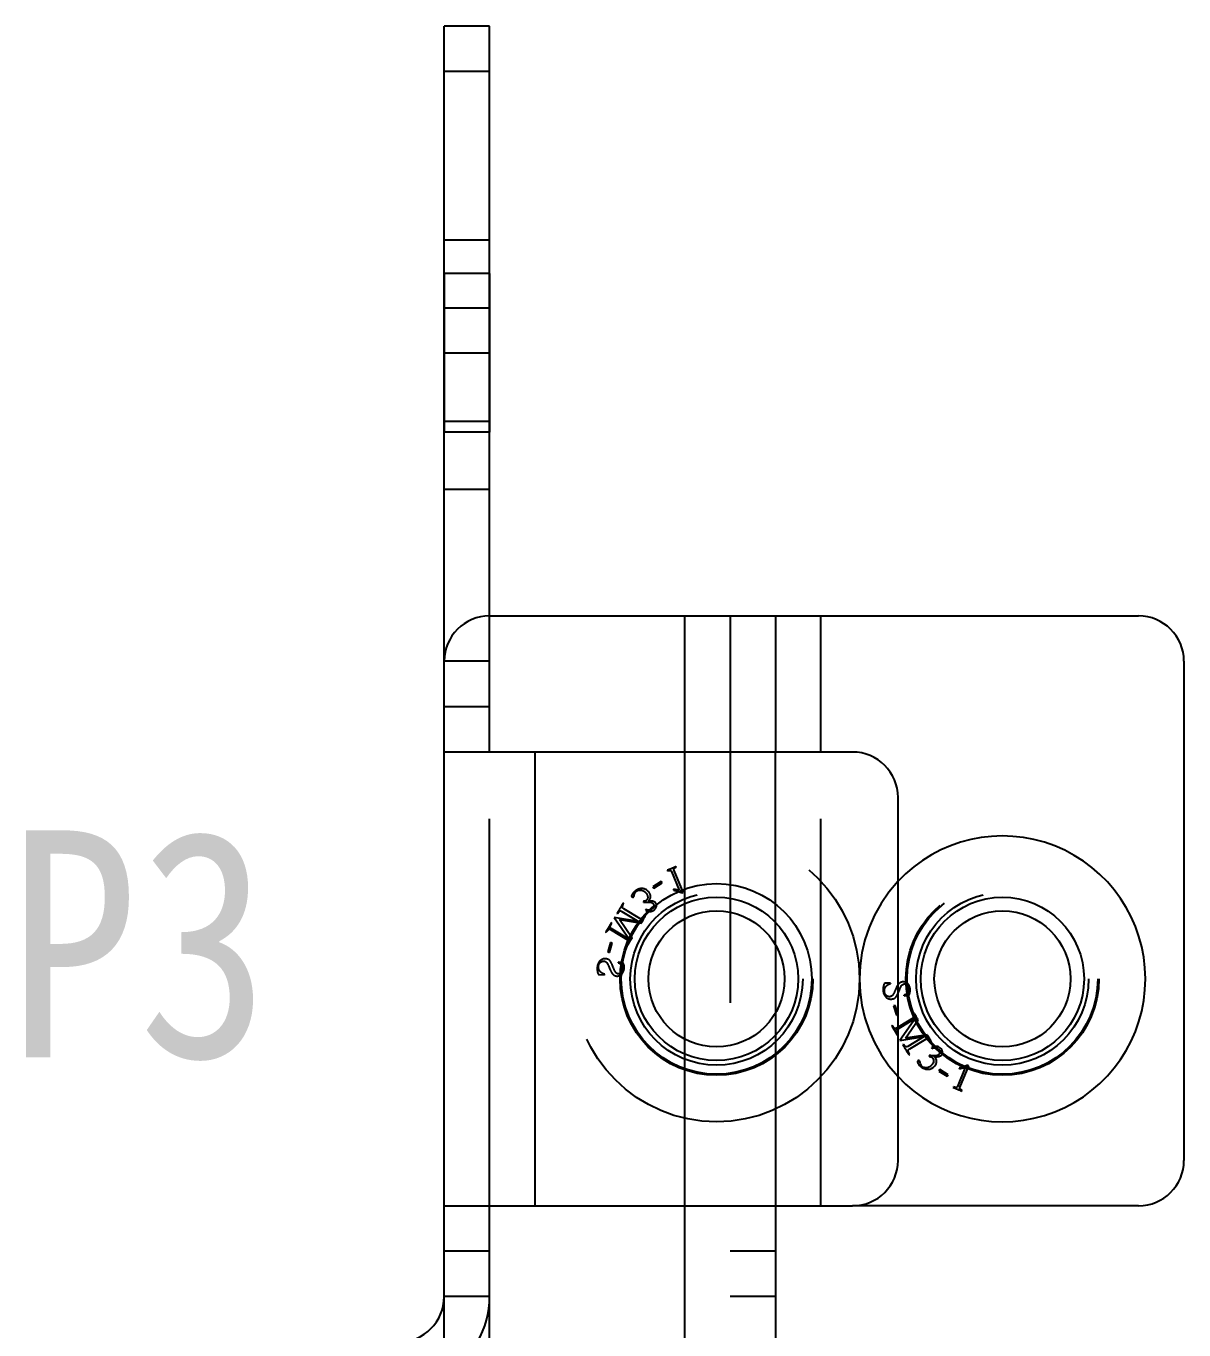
# Model space of a CAD drawing. Header units: millimetres. Extents: x 0 to 8948, y -1340 to 1100.
# Drawn here: x 1942.43 to 1967.94, y 681.21 to 709.95 of the extents above; entities that cross this region are included whole.
import ezdxf

# ---------------------------------------------------------------- set-up
doc = ezdxf.new("R2010")
doc.units = ezdxf.units.MM
doc.header["$LTSCALE"] = 85.25
doc.linetypes.add('HIDDEN', pattern=[0.2, 0.1, -0.1])
doc.layers.get('0').update_dxf_attribs({"linetype": 'CONTINUOUS'})
doc.layers.add('02___PRT_ALL_AXES', color=7, linetype='CONTINUOUS')
doc.layers.add('DEFAULT_2', color=8, linetype='HIDDEN')
doc.styles.get("Standard").update_dxf_attribs({"font": 'txt', "width": 0.85})

msp = doc.modelspace()

# ---------------------------------------------------------------- linework, layer by layer
at = {"color": 3, "linetype": 'Continuous'}
for p, q in [((1951.645, 454.448), (1951.645, 709.948)), ((1960.645, 693.948), (1951.645, 693.948)), ((1953.645, 693.948), (1953.645, 683.948)), ((1961.645, 684.948), (1961.645, 692.948)), ((1951.645, 683.948), (1960.645, 683.948))]:
    msp.add_line(p, q, dxfattribs=at)
at = {"color": 7, "linetype": 'Continuous'}
for p, q in [((1952.645, 709.948), (1951.645, 709.948)), ((1952.645, 693.948), (1952.645, 709.948)), ((1952.645, 708.948), (1951.645, 708.948)), ((1952.645, 696.948), (1966.945, 696.948)), ((1956.945, 693.948), (1956.945, 696.948)), ((1958.945, 696.948), (1958.945, 693.948)), ((1959.945, 693.948), (1959.945, 696.948)), ((1952.645, 695.948), (1951.645, 695.948)), ((1967.945, 695.948), (1967.945, 684.948)), ((1952.645, 694.948), (1951.645, 694.948)), ((1956.945, 687.627), (1956.945, 690.269)), ((1958.945, 689.691), (1958.945, 688.205)), ((1961.781, 688.578), (1961.779, 688.59)), ((1961.78, 688.578), (1961.884, 688.585)), ((1962.023, 688.109), (1961.645, 687.881)), ((1961.645, 687.851), (1962.028, 688.081)), ((1962.028, 688.081), (1961.688, 687.594)), ((1961.808, 687.641), (1962.09, 688.047)), ((1962.002, 688.193), (1961.989, 688.186)), ((1961.989, 688.186), (1962.023, 688.109)), ((1961.688, 687.594), (1962.224, 687.68)), ((1962.289, 687.716), (1961.808, 687.641)), ((1962.224, 687.68), (1961.86, 687.46)), ((1961.764, 687.503), (1961.752, 687.496)), ((1961.802, 687.462), (1961.764, 687.503)), ((1961.902, 687.404), (1962.255, 687.617)), ((1962.325, 687.605), (1962.365, 687.563)), ((1962.365, 687.563), (1962.377, 687.57)), ((1962.38, 687.435), (1962.387, 687.417)), ((1961.899, 687.281), (1961.872, 687.355)), ((1961.886, 687.273), (1961.899, 687.281)), ((1962.098, 687.149), (1962.081, 687.142)), ((1962.333, 687.259), (1962.329, 687.239)), ((1962.564, 686.948), (1962.543, 686.915)), ((1962.543, 686.915), (1962.726, 686.801)), ((1962.747, 686.834), (1962.564, 686.948)), ((1962.726, 686.801), (1962.747, 686.834)), ((1963.126, 686.992), (1962.953, 686.577)), ((1962.994, 686.99), (1962.999, 686.969)), ((1962.999, 686.969), (1963.126, 686.992)), ((1963.009, 686.554), (1963.209, 687.036)), ((1963.209, 687.036), (1963.181, 687.048)), ((1962.864, 686.567), (1962.858, 686.554)), ((1962.91, 686.557), (1962.864, 686.567)), ((1963.06, 686.486), (1963.024, 686.509)), ((1963.054, 686.472), (1963.06, 686.486)), ((1952.645, 589.948), (1952.645, 683.948)), ((1956.945, 671.948), (1956.945, 683.948)), ((1958.945, 683.948), (1958.945, 671.948)), ((1966.945, 683.948), (1960.645, 683.948)), ((1952.645, 682.948), (1951.645, 682.948)), ((1952.645, 681.948), (1951.645, 681.948))]:
    msp.add_line(p, q, dxfattribs=at)
for centre, radius in [((1957.645, 688.948), 1.8), ((1963.945, 688.948), 1.8), ((1957.645, 688.948), 1.5), ((1963.945, 688.948), 1.5)]:
    msp.add_circle(centre, radius, dxfattribs=at)
for centre, radius, start, end in [((1966.945, 695.948), 1, 0, 90), ((1963.945, 688.948), 3.15, 222.9582, 137.0427), ((1963.563, 688.381), 1.438, 207.5366, 211.0898), ((1966.945, 684.948), 1, 270, 0)]:
    msp.add_arc(centre, radius, start, end, dxfattribs=at)
at = {"color": 3, "linetype": 'Continuous'}
for centre, start, end in [((1960.645, 692.948), 0, 90), ((1960.645, 684.948), 270, 0), ((1950.645, 681.948), 270, 0)]:
    msp.add_arc(centre, 1, start, end, dxfattribs=at)
at = {"color": 7, "linetype": 'Continuous'}
for points in [[(1961.743, 688.884), (1961.709, 688.88), (1961.679, 688.865), (1961.655, 688.837)], [(1961.668, 688.686), (1961.691, 688.746), (1961.71, 688.785), (1961.725, 688.805)], [(1961.725, 688.805), (1961.74, 688.825), (1961.758, 688.835), (1961.778, 688.837)], [(1961.854, 688.845), (1961.823, 688.876), (1961.786, 688.888), (1961.743, 688.884)], [(1961.778, 688.837), (1961.803, 688.84), (1961.826, 688.831), (1961.847, 688.811)], [(1961.847, 688.811), (1961.867, 688.792), (1961.88, 688.765), (1961.884, 688.732)], [(1961.91, 688.721), (1961.904, 688.774), (1961.885, 688.816), (1961.854, 688.845)], [(1961.645, 688.631), (1961.653, 688.648), (1961.66, 688.666), (1961.668, 688.686)], [(1961.884, 688.732), (1961.891, 688.664), (1961.856, 688.616), (1961.78, 688.59)], [(1961.884, 688.585), (1961.907, 688.622), (1961.915, 688.668), (1961.91, 688.721)], [(1962.044, 688.117), (1962.019, 688.158), (1962.005, 688.184), (1962.002, 688.193)], [(1962.09, 688.047), (1962.08, 688.059), (1962.065, 688.083), (1962.044, 688.117)], [(1961.752, 687.496), (1961.779, 687.455), (1961.802, 687.419), (1961.821, 687.386)], [(1961.827, 687.447), (1961.82, 687.447), (1961.811, 687.452), (1961.802, 687.462)], [(1961.821, 687.386), (1961.836, 687.362), (1961.858, 687.324), (1961.886, 687.273)], [(1961.86, 687.46), (1961.845, 687.451), (1961.834, 687.447), (1961.827, 687.447)], [(1961.872, 687.355), (1961.868, 687.365), (1961.868, 687.374), (1961.872, 687.38)], [(1961.872, 687.38), (1961.875, 687.387), (1961.886, 687.394), (1961.902, 687.404)], [(1962.255, 687.617), (1962.27, 687.626), (1962.283, 687.63), (1962.293, 687.628)], [(1962.293, 687.628), (1962.302, 687.626), (1962.313, 687.618), (1962.325, 687.605)], [(1962.377, 687.57), (1962.362, 687.591), (1962.347, 687.614), (1962.332, 687.639)], [(1962.49, 687.461), (1962.457, 687.463), (1962.421, 687.454), (1962.38, 687.435)], [(1962.387, 687.417), (1962.414, 687.429), (1962.44, 687.435), (1962.466, 687.431)], [(1962.466, 687.431), (1962.492, 687.427), (1962.515, 687.418), (1962.533, 687.402)], [(1962.58, 687.421), (1962.552, 687.447), (1962.521, 687.46), (1962.49, 687.461)], [(1962.533, 687.402), (1962.551, 687.385), (1962.561, 687.365), (1962.563, 687.343)], [(1962.623, 687.342), (1962.619, 687.373), (1962.605, 687.399), (1962.58, 687.421)], [(1962.081, 687.142), (1962.072, 687.132), (1962.072, 687.116), (1962.082, 687.094)], [(1962.082, 687.094), (1962.092, 687.072), (1962.112, 687.047), (1962.143, 687.019)], [(1962.118, 687.142), (1962.112, 687.147), (1962.106, 687.149), (1962.098, 687.149)], [(1962.133, 687.106), (1962.13, 687.123), (1962.125, 687.135), (1962.118, 687.142)], [(1962.172, 687.02), (1962.154, 687.036), (1962.141, 687.065), (1962.133, 687.106)], [(1962.329, 687.239), (1962.36, 687.238), (1962.384, 687.231), (1962.401, 687.216)], [(1962.385, 687.256), (1962.366, 687.258), (1962.349, 687.259), (1962.333, 687.259)], [(1962.542, 687.282), (1962.519, 687.256), (1962.467, 687.248), (1962.385, 687.256)], [(1962.429, 687.139), (1962.426, 687.108), (1962.412, 687.077), (1962.386, 687.049)], [(1962.401, 687.216), (1962.422, 687.196), (1962.431, 687.171), (1962.429, 687.139)], [(1962.441, 687.236), (1962.483, 687.232), (1962.516, 687.233), (1962.543, 687.238)], [(1962.493, 687.136), (1962.493, 687.175), (1962.475, 687.209), (1962.441, 687.236)], [(1962.449, 687.026), (1962.479, 687.06), (1962.494, 687.096), (1962.493, 687.136)], [(1962.563, 687.343), (1962.565, 687.321), (1962.559, 687.3), (1962.542, 687.282)], [(1962.543, 687.238), (1962.569, 687.243), (1962.591, 687.254), (1962.606, 687.271)], [(1962.606, 687.271), (1962.622, 687.289), (1962.628, 687.312), (1962.623, 687.342)], [(1962.143, 687.019), (1962.191, 686.976), (1962.244, 686.955), (1962.302, 686.957)], [(1962.276, 686.99), (1962.233, 686.985), (1962.199, 686.995), (1962.172, 687.02)], [(1962.386, 687.049), (1962.355, 687.014), (1962.318, 686.995), (1962.276, 686.99)], [(1962.302, 686.957), (1962.36, 686.959), (1962.409, 686.982), (1962.449, 687.026)], [(1963.181, 687.048), (1963.105, 687.018), (1963.043, 686.999), (1962.994, 686.99)], [(1962.858, 686.554), (1962.887, 686.544), (1962.92, 686.531), (1962.957, 686.516)], [(1962.953, 686.577), (1962.946, 686.559), (1962.931, 686.552), (1962.91, 686.557)], [(1962.957, 686.516), (1962.993, 686.501), (1963.026, 686.486), (1963.054, 686.472)], [(1963.024, 686.509), (1963.005, 686.52), (1963.001, 686.535), (1963.009, 686.554)]]:
    msp.add_open_spline(points, degree=3, dxfattribs=at)
at = {"layer": '02___PRT_ALL_AXES', "color": 8, "linetype": 'HIDDEN'}
for p, q in [((1951.645, 704.498), (1951.645, 700.998)), ((1952.645, 704.498), (1951.645, 704.498)), ((1952.645, 704.498), (1952.645, 700.998)), ((1951.645, 702.748), (1952.645, 702.748)), ((1952.645, 701.236), (1951.645, 701.236)), ((1952.645, 700.998), (1951.645, 700.998)), ((1952.645, 699.736), (1951.645, 699.736))]:
    msp.add_line(p, q, dxfattribs=at)
at = {"layer": '02___PRT_ALL_AXES', "color": 3, "linetype": 'Continuous'}
msp.add_circle((1957.645, 688.948), 2.1, dxfattribs=at)
at = {"layer": '02___PRT_ALL_AXES', "color": 8, "linetype": 'HIDDEN'}
msp.add_circle((1963.945, 688.948), 2.1, dxfattribs=at)
at = {"layer": 'DEFAULT_2', "color": 8, "linetype": 'HIDDEN'}
for p, q in [((1951.645, 705.236), (1952.645, 705.236)), ((1951.645, 703.736), (1952.645, 703.736)), ((1957.945, 696.948), (1957.945, 671.948)), ((1952.645, 683.948), (1952.645, 693.948)), ((1956.945, 690.269), (1956.945, 693.948)), ((1958.945, 689.691), (1958.945, 693.948)), ((1959.945, 683.948), (1959.945, 693.948)), ((1956.724, 691.387), (1956.76, 691.41)), ((1956.76, 691.41), (1956.754, 691.423)), ((1956.558, 691.342), (1956.564, 691.328)), ((1956.564, 691.328), (1956.61, 691.339)), ((1956.653, 691.318), (1956.826, 690.904)), ((1956.909, 690.86), (1956.709, 691.341)), ((1956.426, 691.095), (1956.243, 690.981)), ((1956.243, 690.981), (1956.264, 690.948)), ((1956.264, 690.948), (1956.447, 691.062)), ((1956.447, 691.062), (1956.426, 691.095)), ((1956.699, 690.927), (1956.694, 690.906)), ((1956.826, 690.904), (1956.699, 690.927)), ((1956.881, 690.848), (1956.909, 690.86)), ((1955.572, 690.541), (1955.599, 690.615)), ((1955.599, 690.615), (1955.586, 690.623)), ((1955.781, 690.754), (1955.798, 690.747)), ((1956.029, 690.657), (1956.033, 690.637)), ((1955.388, 690.302), (1955.728, 689.815)), ((1955.924, 690.216), (1955.388, 690.302)), ((1955.452, 690.4), (1955.464, 690.392)), ((1955.464, 690.392), (1955.502, 690.434)), ((1955.79, 689.849), (1955.508, 690.255)), ((1955.508, 690.255), (1955.989, 690.179)), ((1955.56, 690.435), (1955.924, 690.216)), ((1955.955, 690.279), (1955.602, 690.492)), ((1956.065, 690.333), (1956.025, 690.291)), ((1956.077, 690.326), (1956.065, 690.333)), ((1956.087, 690.479), (1956.08, 690.461)), ((1955.202, 689.986), (1955.215, 689.978)), ((1955.215, 689.978), (1955.248, 690.016)), ((1955.301, 690.104), (1955.336, 690.18)), ((1955.312, 690.034), (1955.723, 689.786)), ((1955.336, 690.18), (1955.324, 690.187)), ((1955.728, 689.815), (1955.326, 690.057)), ((1955.31, 689.75), (1955.248, 689.544)), ((1955.285, 689.532), (1955.348, 689.738)), ((1955.348, 689.738), (1955.31, 689.75)), ((1955.723, 689.786), (1955.689, 689.71)), ((1955.689, 689.71), (1955.702, 689.703)), ((1955.248, 689.544), (1955.285, 689.532)), ((1955.481, 689.318), (1955.479, 689.306)), ((1955.584, 689.311), (1955.481, 689.318)), ((1955.044, 689.044), (1955.179, 689.04)), ((1955.179, 689.04), (1955.181, 689.052)), ((1961.479, 688.856), (1961.344, 688.852)), ((1961.479, 688.856), (1961.481, 688.844)), ((1961.585, 688.364), (1961.548, 688.352)), ((1961.548, 688.352), (1961.61, 688.146)), ((1961.648, 688.158), (1961.585, 688.364)), ((1958.945, 688.205), (1958.945, 683.948)), ((1961.61, 688.146), (1961.648, 688.158)), ((1961.515, 687.918), (1961.502, 687.91)), ((1961.548, 687.88), (1961.515, 687.918)), ((1961.636, 687.716), (1961.601, 687.792)), ((1961.645, 687.881), (1961.612, 687.862)), ((1961.624, 687.709), (1961.636, 687.716)), ((1961.626, 687.839), (1961.645, 687.851)), ((1956.945, 683.948), (1956.945, 687.627)), ((1958.945, 682.948), (1957.945, 682.948)), ((1958.945, 681.948), (1957.945, 681.948))]:
    msp.add_line(p, q, dxfattribs=at)
for centre, radius in [((1957.645, 688.948), 3.15), ((1957.645, 688.948), 2.125), ((1957.645, 688.948), 1.9), ((1963.945, 688.948), 2.125), ((1963.945, 688.948), 1.9)]:
    msp.add_circle(centre, radius, dxfattribs=at)
for centre, radius, start, end in [((1952.645, 695.948), 1, 90, 180), ((1963.945, 688.948), 3.15, 137.0427, 222.9582), ((1957.263, 689.515), 1.438, 148.9102, 152.4634), ((1950.645, 681.948), 2, 300, 0)]:
    msp.add_arc(centre, radius, start, end, dxfattribs=at)
for points in [[(1956.754, 691.423), (1956.726, 691.41), (1956.693, 691.395), (1956.657, 691.38)], [(1956.709, 691.341), (1956.701, 691.361), (1956.705, 691.376), (1956.724, 691.387)], [(1956.657, 691.38), (1956.62, 691.365), (1956.587, 691.352), (1956.558, 691.342)], [(1956.61, 691.339), (1956.631, 691.344), (1956.646, 691.337), (1956.653, 691.318)], [(1955.843, 690.877), (1955.812, 690.849), (1955.792, 690.824), (1955.782, 690.802)], [(1955.833, 690.79), (1955.841, 690.831), (1955.854, 690.86), (1955.872, 690.876)], [(1956.002, 690.939), (1955.944, 690.941), (1955.891, 690.92), (1955.843, 690.877)], [(1955.872, 690.876), (1955.899, 690.9), (1955.933, 690.911), (1955.976, 690.906)], [(1955.976, 690.906), (1956.018, 690.901), (1956.055, 690.881), (1956.086, 690.847)], [(1956.149, 690.87), (1956.109, 690.914), (1956.06, 690.937), (1956.002, 690.939)], [(1956.086, 690.847), (1956.112, 690.819), (1956.126, 690.788), (1956.129, 690.757)], [(1956.193, 690.76), (1956.194, 690.8), (1956.179, 690.836), (1956.149, 690.87)], [(1956.694, 690.906), (1956.743, 690.897), (1956.805, 690.877), (1956.881, 690.848)], [(1955.586, 690.623), (1955.558, 690.572), (1955.536, 690.534), (1955.521, 690.51)], [(1955.572, 690.516), (1955.568, 690.522), (1955.568, 690.531), (1955.572, 690.541)], [(1955.782, 690.802), (1955.772, 690.78), (1955.772, 690.764), (1955.781, 690.754)], [(1955.798, 690.747), (1955.806, 690.747), (1955.812, 690.749), (1955.818, 690.754)], [(1955.818, 690.754), (1955.825, 690.761), (1955.83, 690.773), (1955.833, 690.79)], [(1956.101, 690.68), (1956.084, 690.665), (1956.06, 690.658), (1956.029, 690.657)], [(1956.033, 690.637), (1956.049, 690.637), (1956.066, 690.638), (1956.085, 690.64)], [(1956.085, 690.64), (1956.167, 690.648), (1956.219, 690.64), (1956.242, 690.614)], [(1956.129, 690.757), (1956.131, 690.725), (1956.122, 690.7), (1956.101, 690.68)], [(1956.141, 690.66), (1956.175, 690.687), (1956.193, 690.72), (1956.193, 690.76)], [(1956.243, 690.658), (1956.216, 690.663), (1956.183, 690.664), (1956.141, 690.66)], [(1956.263, 690.553), (1956.261, 690.531), (1956.251, 690.511), (1956.233, 690.494)], [(1956.242, 690.614), (1956.259, 690.596), (1956.265, 690.575), (1956.263, 690.553)], [(1956.306, 690.624), (1956.291, 690.642), (1956.269, 690.653), (1956.243, 690.658)], [(1956.28, 690.474), (1956.305, 690.497), (1956.319, 690.523), (1956.323, 690.553)], [(1956.323, 690.553), (1956.328, 690.583), (1956.322, 690.607), (1956.306, 690.624)], [(1955.521, 690.51), (1955.502, 690.477), (1955.479, 690.441), (1955.452, 690.4)], [(1955.502, 690.434), (1955.511, 690.444), (1955.52, 690.449), (1955.527, 690.449)], [(1955.527, 690.449), (1955.534, 690.449), (1955.545, 690.445), (1955.56, 690.435)], [(1955.602, 690.492), (1955.586, 690.502), (1955.575, 690.509), (1955.572, 690.516)], [(1955.993, 690.268), (1955.983, 690.266), (1955.97, 690.27), (1955.955, 690.279)], [(1956.025, 690.291), (1956.013, 690.278), (1956.002, 690.27), (1955.993, 690.268)], [(1956.032, 690.257), (1956.047, 690.282), (1956.062, 690.305), (1956.077, 690.326)], [(1956.08, 690.461), (1956.121, 690.442), (1956.157, 690.433), (1956.19, 690.434)], [(1956.166, 690.465), (1956.14, 690.461), (1956.114, 690.466), (1956.087, 690.479)], [(1956.233, 690.494), (1956.215, 690.478), (1956.192, 690.469), (1956.166, 690.465)], [(1956.19, 690.434), (1956.221, 690.436), (1956.252, 690.449), (1956.28, 690.474)], [(1955.266, 690.086), (1955.25, 690.059), (1955.228, 690.025), (1955.202, 689.986)], [(1955.248, 690.016), (1955.264, 690.034), (1955.275, 690.043), (1955.282, 690.044)], [(1955.324, 690.187), (1955.307, 690.155), (1955.287, 690.121), (1955.266, 690.086)], [(1955.282, 690.044), (1955.289, 690.045), (1955.3, 690.042), (1955.312, 690.034)], [(1955.326, 690.057), (1955.301, 690.072), (1955.293, 690.087), (1955.301, 690.104)], [(1955.702, 689.703), (1955.705, 689.712), (1955.719, 689.738), (1955.744, 689.779)], [(1955.744, 689.779), (1955.765, 689.813), (1955.78, 689.837), (1955.79, 689.849)], [(1955.209, 689.391), (1955.158, 689.397), (1955.115, 689.383), (1955.08, 689.351)], [(1955.304, 689.341), (1955.284, 689.369), (1955.252, 689.387), (1955.209, 689.391)], [(1955.018, 689.209), (1955.012, 689.15), (1955.021, 689.095), (1955.044, 689.044)], [(1955.08, 689.351), (1955.046, 689.319), (1955.025, 689.272), (1955.018, 689.209)], [(1955.076, 689.118), (1955.051, 689.152), (1955.041, 689.187), (1955.045, 689.225)], [(1955.045, 689.225), (1955.048, 689.26), (1955.062, 689.289), (1955.086, 689.311)], [(1955.181, 689.052), (1955.136, 689.063), (1955.102, 689.084), (1955.076, 689.118)], [(1955.086, 689.311), (1955.109, 689.333), (1955.136, 689.343), (1955.166, 689.34)], [(1955.166, 689.34), (1955.192, 689.337), (1955.214, 689.325), (1955.229, 689.303)], [(1955.229, 689.303), (1955.245, 689.281), (1955.263, 689.247), (1955.281, 689.2)], [(1955.281, 689.2), (1955.307, 689.133), (1955.331, 689.086), (1955.355, 689.059)], [(1955.368, 689.209), (1955.345, 689.27), (1955.323, 689.314), (1955.304, 689.341)], [(1955.425, 689.091), (1955.41, 689.111), (1955.391, 689.15), (1955.368, 689.209)], [(1955.478, 689.059), (1955.458, 689.061), (1955.44, 689.071), (1955.425, 689.091)], [(1955.479, 689.306), (1955.556, 689.28), (1955.591, 689.232), (1955.584, 689.164)], [(1955.584, 689.164), (1955.58, 689.131), (1955.567, 689.104), (1955.547, 689.085)], [(1955.554, 689.051), (1955.585, 689.08), (1955.604, 689.122), (1955.61, 689.175)], [(1955.61, 689.175), (1955.615, 689.228), (1955.607, 689.274), (1955.584, 689.311)], [(1955.355, 689.059), (1955.379, 689.031), (1955.409, 689.016), (1955.443, 689.012)], [(1955.443, 689.012), (1955.486, 689.008), (1955.523, 689.02), (1955.554, 689.051)], [(1955.547, 689.085), (1955.526, 689.065), (1955.503, 689.056), (1955.478, 689.059)], [(1961.344, 688.852), (1961.321, 688.801), (1961.312, 688.746), (1961.318, 688.687)], [(1961.376, 688.778), (1961.402, 688.811), (1961.436, 688.833), (1961.481, 688.844)], [(1961.645, 688.824), (1961.624, 688.795), (1961.603, 688.753), (1961.581, 688.696)], [(1961.655, 688.837), (1961.652, 688.833), (1961.648, 688.829), (1961.645, 688.824)], [(1961.318, 688.687), (1961.325, 688.624), (1961.346, 688.577), (1961.38, 688.545)], [(1961.345, 688.671), (1961.341, 688.709), (1961.351, 688.744), (1961.376, 688.778)], [(1961.386, 688.585), (1961.362, 688.607), (1961.348, 688.636), (1961.345, 688.671)], [(1961.38, 688.545), (1961.415, 688.513), (1961.458, 688.499), (1961.509, 688.505)], [(1961.466, 688.556), (1961.436, 688.553), (1961.409, 688.563), (1961.386, 688.585)], [(1961.529, 688.593), (1961.514, 688.571), (1961.492, 688.559), (1961.466, 688.556)], [(1961.509, 688.505), (1961.552, 688.509), (1961.584, 688.526), (1961.604, 688.554)], [(1961.581, 688.696), (1961.563, 688.649), (1961.545, 688.615), (1961.529, 688.593)], [(1961.604, 688.554), (1961.616, 688.573), (1961.63, 688.598), (1961.645, 688.631)], [(1961.502, 687.91), (1961.528, 687.871), (1961.55, 687.837), (1961.566, 687.81)], [(1961.582, 687.852), (1961.575, 687.853), (1961.564, 687.862), (1961.548, 687.88)], [(1961.566, 687.81), (1961.587, 687.775), (1961.607, 687.741), (1961.624, 687.709)], [(1961.612, 687.862), (1961.6, 687.854), (1961.589, 687.851), (1961.582, 687.852)], [(1961.601, 687.792), (1961.593, 687.809), (1961.601, 687.824), (1961.626, 687.839)]]:
    msp.add_open_spline(points, degree=3, dxfattribs=at)

# ---------------------------------------------------------------- texts
at = {"color": 2, "linetype": 'Continuous', "insert": (1942.015, 692.223), "char_height": 5, "width": 8.5, "attachment_point": 1, "line_spacing_factor": 0.9}
msp.add_mtext('P3', dxfattribs=at)

doc.saveas('drawing.dxf')
